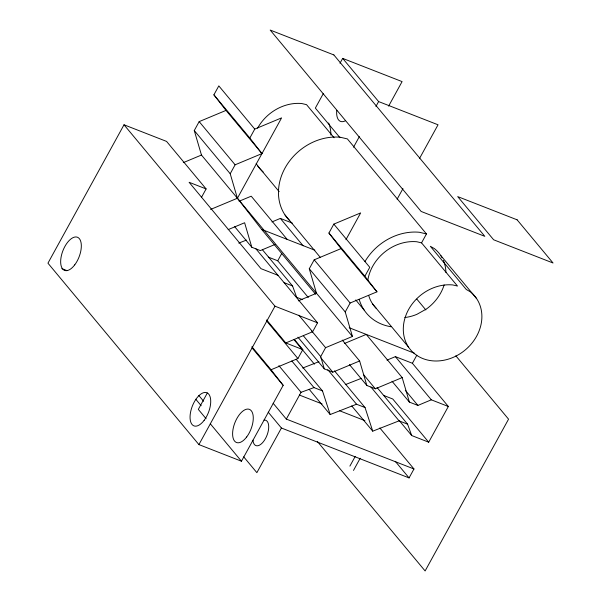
<?xml version="1.0" encoding="UTF-8"?>
<svg xmlns="http://www.w3.org/2000/svg" width="601" height="601" viewBox="0 0 601 601"><rect width="100%" height="100%" fill="white"/><g stroke="black" fill="none" stroke-linecap="round" stroke-linejoin="round"><path stroke-width="0.9" d="M201.651 197.045L206.113 188.924L166.575 141.415L124.024 124.79L47.945 263.178L198.908 444.59L241.459 461.215L283.176 385.324L271.066 369.743L251.894 346.709M399.102 420.422L411.685 435.537L428.701 442.193L448.338 406.479L431.315 399.823L417.898 405.427L409.386 402.099L402.182 377.593L375.347 388.802L366.835 385.474L359.631 360.968L332.796 372.169L324.285 368.849L320.686 356.588L325.592 347.663L352.434 336.455L201.47 155.05L194.266 130.545L199.171 121.612L226.014 110.404L261.953 153.601L235.119 164.802L230.206 173.734L237.41 198.24L261.638 229.402L315.548 294.19M226.014 110.404L213.896 94.83L218.809 85.898L254.749 129.087L249.843 138.02L261.953 153.601M323.406 93.425L315.345 108.09L339.903 137.606M339.986 63.263L342.675 58.38L402.092 81.601L388.607 106.137M308.29 297.495L277.737 260.781L281.756 253.479M207.337 392.986L198.322 409.386L206.113 418.747M353.523 147.207L359.353 136.615M375.925 106.46L378.615 101.569L342.675 58.38M198.908 444.59L274.988 306.194L124.024 124.79M298.306 300.853L316.487 293.265L309.282 268.76L314.195 259.827L341.03 248.619L376.97 291.816L350.135 303.017L345.229 311.949L352.434 336.455M341.03 248.619L328.92 233.045L333.825 224.113L360.66 212.904L345.936 239.694M271.066 369.743L297.908 358.534L302.814 349.609L294.43 339.527M266.626 319.92L285.791 342.953L312.633 331.752L317.538 322.82L255.906 248.806M397.118 199.216L402.963 188.586M419.603 158.326L438.039 124.79L378.615 101.569M268.234 412.181L281.418 428.017L256.875 472.664L243.698 456.828M281.418 428.017L409.071 477.908L413.976 468.975L286.324 419.092L301.048 392.303L313.977 387.592L322.489 390.92L330.182 414.54L356.528 404.225L365.04 407.553L372.733 431.165L399.079 420.85L407.591 424.178L411.685 435.537M376.97 291.816L364.86 276.235L369.773 267.31L333.825 224.113M442.111 257.784A41.845 35.294 -39.8 0 0 434.433 248.634L430.361 246.305L466.301 289.502L470.373 291.831A41.845 35.294 -39.8 0 1 459.224 354.267A41.845 35.294 -39.8 0 1 403.451 332.473A41.845 35.294 -39.8 0 1 452.756 284.942L457.496 286.053L421.549 242.864L426.462 233.939L347.386 138.914L340.271 137.246A52.302 44.121 -39.8 0 0 286.316 165.816A52.302 44.121 -39.8 0 0 289.547 220.522M349.895 466.106L355.251 456.369M353.493 470.425L360.187 458.255M448.338 406.479L412.391 363.282L416.854 355.168M254.749 129.087L281.591 117.886L237.41 198.24L210.575 209.448M183.29 162.638L201.47 155.05M239.1 201.245L251.218 196.189L287.165 239.378M228.162 229.62L244.615 222.753L251.819 247.259L260.331 250.587L275.048 244.442M271.968 221.919L280.351 218.418L292.266 223.076M344.598 343.441L366.242 334.404L402.182 377.593M386.984 360.134L395.375 356.633L412.391 363.282M238.77 243.105L246.418 240.107M302.739 368.015L318.883 361.697M345.29 384.648L361.434 378.322M426.462 233.939L419.348 232.264A52.302 44.121 -39.8 0 0 364.98 261.525M421.549 242.864L416.809 241.752A41.845 35.294 -39.8 0 0 367.759 280.614M206.113 188.924L189.097 182.276L260.984 268.662L278 275.311M261.638 229.402L314.856 250.204M268.377 257.123L277.737 260.781M284.063 282.635L292.567 285.963L296.661 297.322L302.619 299.651M349.219 327.748L414.705 353.343M274.988 306.194L317.538 322.82M285.791 342.953L302.814 349.609M61.835 268.609L67.049 270.645M383.4 395.338L392.761 398.996L428.701 442.193M299.343 395.03L322.076 403.917M339.565 410.753L364.92 420.662M440.683 255.41L476.623 298.607M334.088 137.764L306.533 104.649L301.792 103.537A41.845 35.294 -39.8 0 0 257.596 128.171M416.854 299.133L425.846 309.936M455.843 355.815L508.559 419.167L425.117 570.95L317.283 441.374M213.896 94.83L249.843 138.02M328.92 233.045L364.86 276.235M257.611 165.756L279.18 191.666M372.635 303.971L408.575 347.16M285.054 215.015L320.393 257.491M355.739 299.959L364.123 310.041M280.351 218.418L303.114 245.771M395.375 356.633L431.315 399.823M199.171 121.612L235.119 164.802M314.195 259.827L350.135 303.017M194.266 130.545L230.206 173.734M309.282 268.76L345.229 311.949M405.314 390.312L417.898 405.427M392.017 381.229L409.386 402.099M342.262 340.091L359.631 360.968M262.614 249.971L292.567 285.963M377.037 387.465L407.591 424.178M363.365 374.4L375.347 388.802M370.922 387.021L399.079 420.85M234.443 226.382L251.819 247.259M349.466 364.597L366.835 385.474M298.855 315.194L312.633 331.752M311.814 331.106L325.592 347.663M334.487 370.84L365.04 407.553M303.31 335.719L320.686 356.588M379.832 427.942L413.976 468.975M320.814 357.775L332.796 372.169M327.77 369.668L356.528 404.225M297.931 337.169L324.285 368.849M351.765 405.968L372.733 431.165M294.047 339.693L314.413 364.168M395.293 461.35L409.071 477.908M266.754 321.107L297.908 358.534M296.128 359.248L322.489 390.92M291.816 360.961L313.977 387.592M309.214 389.343L330.182 414.54M278.887 365.671L301.048 392.303M252.029 347.889L283.176 385.324M273.147 403.256L286.324 419.092M198.826 395.496L203.619 401.25M195.768 399.237L201.162 405.713M210.305 423.78L241.459 461.215M391.131 326.764A52.302 44.121 -39.8 0 1 359.218 299.501M443.343 260.316A41.845 35.294 -39.8 0 1 445.942 272.471M444.139 284.942A41.845 35.294 -39.8 0 1 426.319 309.072L416.846 314.353A41.845 35.294 -39.8 0 1 404.811 317.531M376.128 308.268A41.845 35.294 -39.8 0 1 368.706 295.542M328.679 122.965A41.845 35.294 -39.8 0 1 330.933 135.142M263.148 171.946A41.845 35.294 -39.8 0 1 256.176 163.382M345.402 120.756A17.782 8.662 -68.7 0 1 336.755 110.374M264.004 420.061A13.598 6.626 -68.7 0 1 265.492 438.535A13.598 6.626 -68.7 0 1 252.953 440.165M333.863 54.931L270.187 30.05L421.151 211.454L484.827 236.343L333.863 54.931M517.115 219.816L457.692 196.595L493.639 239.784L553.055 263.005L517.115 219.816M204.137 420.332A17.782 8.662 -68.7 0 0 206.872 392.746A17.782 8.662 -68.7 0 0 190.171 414.848A17.782 8.662 -68.7 0 0 204.137 420.332M74.742 264.838A17.782 8.662 -68.7 0 0 77.476 237.252A17.782 8.662 -68.7 0 0 60.776 259.354A17.782 8.662 -68.7 0 0 74.742 264.838M246.688 436.957A17.782 8.662 -68.7 0 0 249.423 409.371A17.782 8.662 -68.7 0 0 232.722 431.48A17.782 8.662 -68.7 0 0 246.688 436.957"/></g></svg>
